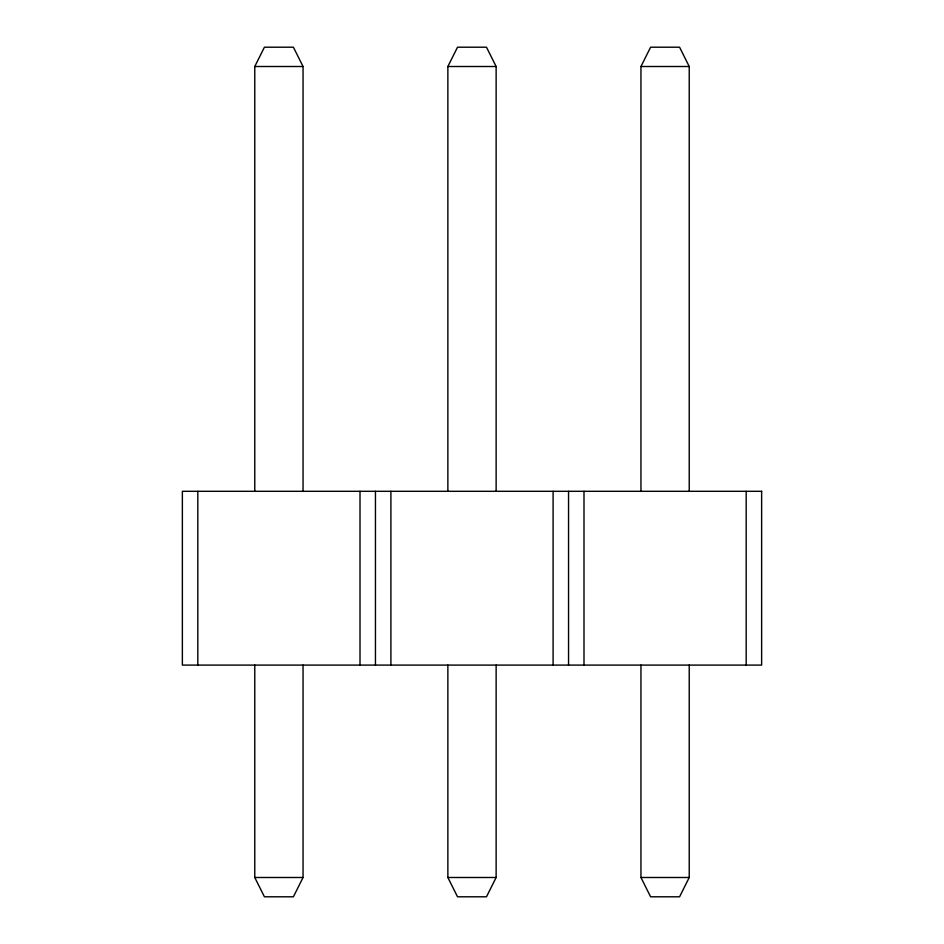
<?xml version="1.0" encoding="UTF-8"?>
<svg xmlns="http://www.w3.org/2000/svg" width="944" height="944" viewBox="0 0 944 944"><rect width="100%" height="100%" fill="white"/><g stroke="black" fill="none" stroke-linecap="round" stroke-linejoin="round"><path stroke-width="1.42" d="M254.774 491.305L254.774 66.505L264.426 47.2L293.395 47.2L303.048 66.505L303.048 491.305M447.869 491.305L447.869 66.505L457.521 47.2L486.479 47.2L496.131 66.505L496.131 491.305M640.952 491.305L640.952 66.505L650.605 47.2L679.574 47.2L689.226 66.505L689.226 491.305M303.048 665.095L303.048 877.495L293.395 896.8L264.426 896.8L254.774 877.495L254.774 665.095M496.131 665.095L496.131 877.495L486.479 896.8L457.521 896.8L447.869 877.495L447.869 665.095M689.226 665.095L689.226 877.495L679.574 896.8L650.605 896.8L640.952 877.495L640.952 665.095M254.774 66.505L303.048 66.505M447.869 66.505L496.131 66.505M640.952 66.505L689.226 66.505M254.774 877.495L303.048 877.495M447.869 877.495L496.131 877.495M640.952 877.495L689.226 877.495M746.185 491.305L746.185 665.095M583.994 491.305L583.994 665.095M568.548 491.305L568.548 665.095M553.101 491.305L553.101 665.095M390.899 491.305L390.899 665.095M375.452 491.305L375.452 665.095M360.006 491.305L360.006 665.095M197.815 491.305L197.815 665.095M761.631 491.305L182.369 491.305L182.369 665.095L761.631 665.095L761.631 491.305"/></g></svg>
